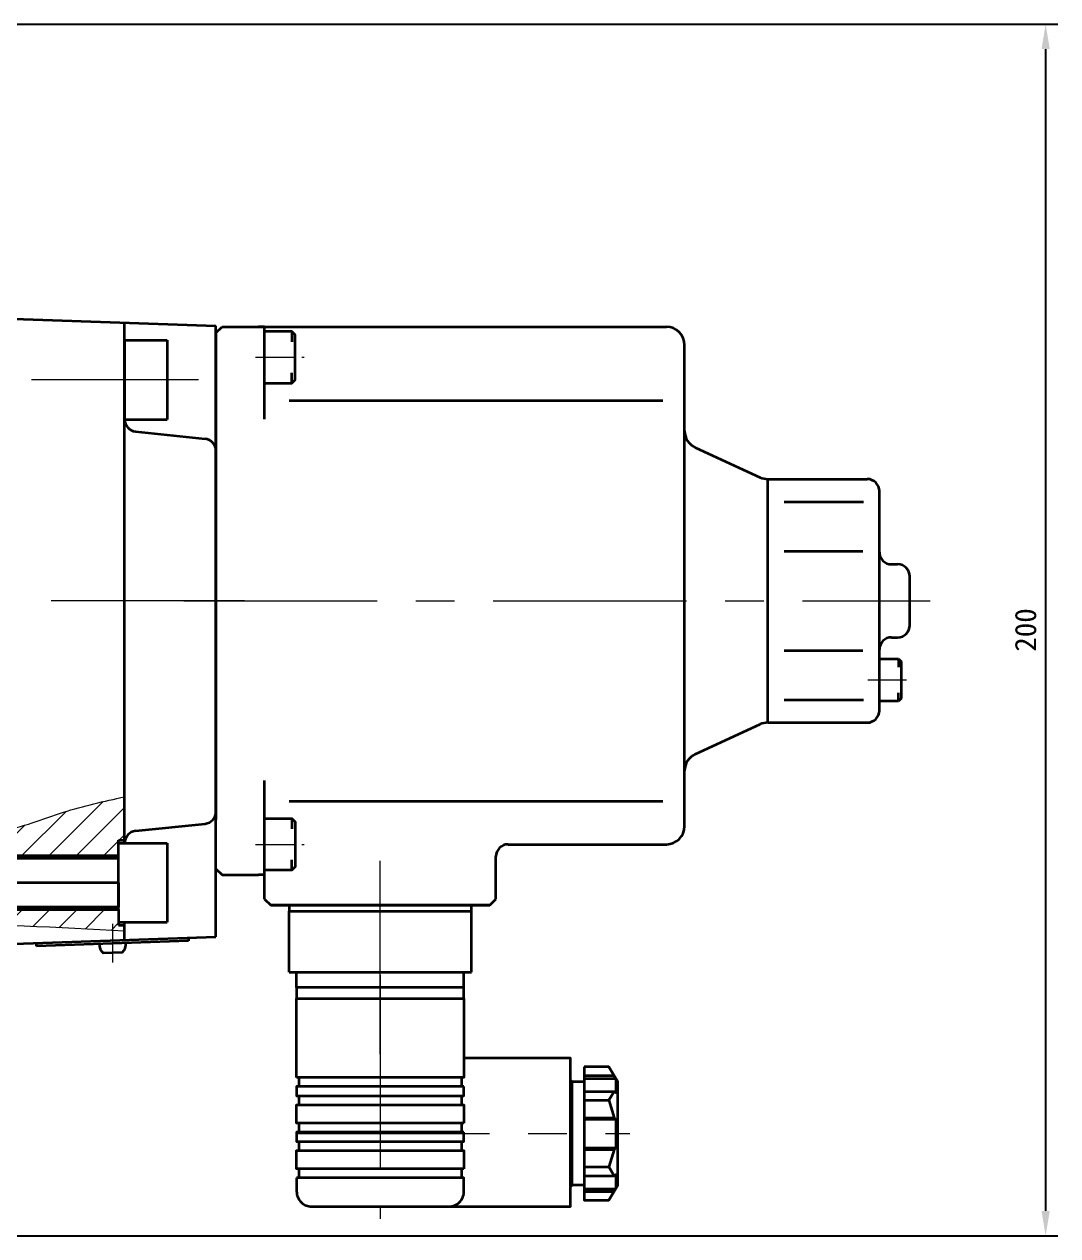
# Model space of a CAD drawing. Header units: millimetres. Extents: x 747 to 1827, y 470 to 2062.
# Drawn here: x 1507.5 to 1677.3, y 1829.9 to 2028.9 of the extents above; entities that cross this region are included whole.
import ezdxf

# ---------------------------------------------------------------- set-up
doc = ezdxf.new("R2010")
doc.units = ezdxf.units.MM
doc.header["$PDSIZE"] = -1
doc.linetypes.add('CENTER', pattern=[10.16, 6.35, -1.27, 1.27, -1.27])
doc.linetypes.add('HIDDEN', pattern=[1.905, 1.27, -0.635])
doc.layers.get('0').update_dxf_attribs({"lineweight": 35})
doc.layers.get('Defpoints').update_dxf_attribs({"lineweight": 35})
for name, color, linetype, lineweight in [('CENTER', 1, 'CENTER', 18), ('HIDDEN', 3, 'HIDDEN', 18), ('细线层', 4, 'Continuous', 35)]:
    doc.layers.add(name, color=color, linetype=linetype, lineweight=lineweight)
doc.dimstyles.new('ISO-25', dxfattribs={"dimtxt": 2.5, "dimasz": 2.5, "dimexe": 1.25, "dimexo": 0.625, "dimtad": 1, "dimtxsty": 'Standard', "dimcen": 2.5, "dimadec": 0, "dimazin": 0, "dimtfac": 1, "dimtmove": 0, "dimatfit": 3, "dimfxl": 1, "dimarcsym": 0})

# ---------------------------------------------------------------- blocks, each defined once
blk = doc.blocks.new('E321C')
for p, q in [((4, 114), (-4, 114)), ((-6, 111), (-6, 112)), ((6, 111), (6, 112)), ((9.5, 112.14), (9.95, 112.6)), ((9.5, 112.14), (10.9, 112.14)), ((9.5, 109), (9.5, 112.14)), ((9.95, 112.6), (16.04, 112.6)), ((16.5, 112.14), (15.1, 112.14)), ((16.04, 112.6), (16.5, 112.14)), ((16.5, 112.14), (16.5, 109)), ((0, 109), (-18, 109)), ((13, 109), (0, 109)), ((18, 109), (13, 109)), ((-20, 90.66), (-20, 107)), ((-16.25, 93.37), (-16.25, 106.37)), ((-8.16, 93.37), (-8.16, 106.28)), ((8.16, 93.37), (8.16, 106.28)), ((16.25, 93.37), (16.25, 106.37)), ((20, 90.66), (20, 107)), ((20, 90.66), (-20, 90.66)), ((-25.2, 78.74), (-20.28, 89.4)), ((25.2, 78.74), (20.28, 89.4)), ((-27, 77), (-42, 77)), ((0, 77), (-38, 77)), ((37, 77), (0, 77)), ((-45, 7), (-45, 74)), ((40, 48), (40, 74)), ((-32.9, 12.02), (-32.9, 73.44)), ((32.9, 12.02), (32.9, 73.44)), ((78.44, 60.5), (78.44, 65.68)), ((85.13, 60.5), (85.13, 65.68)), ((89.87, 60.5), (89.87, 65.68)), ((96.56, 60.5), (96.56, 65.68)), ((77.97, 60.5), (77.97, 65.41)), ((80.57, 60.5), (80.57, 65.41)), ((82.02, 60.5), (82.02, 64.57)), ((84.9, 60.5), (84.9, 65.41)), ((90.1, 60.5), (90.1, 65.41)), ((92.98, 60.5), (92.98, 64.57)), ((94.43, 60.5), (94.43, 65.41)), ((97.03, 60.5), (97.03, 65.41)), ((79, 60.5), (79, 58.5)), ((96, 60.5), (96, 58.5)), ((96.9, 58.25), (78.1, 58.25)), ((45, 46), (42, 46)), ((49, 46), (45, 46)), ((50, 45), (49, 46)), ((50, 45), (50, 9)), ((51, 42), (50, 42)), ((51, 12), (51, 42)), ((61, 42), (51, 42)), ((61, 12), (61, 42)), ((63.5, 40.75), (61, 40.75)), ((79.8, 40.4), (78.3, 40.4)), ((82.8, 40.4), (81.3, 40.4)), ((87.3, 40.4), (85.8, 40.4)), ((90.3, 40.4), (88.8, 40.4)), ((94.8, 40.4), (93.3, 40.4)), ((-44.25, 12.45), (-42.55, 12.45)), ((-35.75, 12.45), (-37.45, 12.45)), ((35.75, 12.45), (37.45, 12.45)), ((44.25, 12.45), (42.55, 12.45)), ((50, 12), (51, 12)), ((61, 12), (51, 12)), ((63.5, 13.25), (61, 13.25)), ((78.3, 13.6), (79.8, 13.6)), ((81.3, 13.6), (82.8, 13.6)), ((85.8, 13.6), (87.3, 13.6)), ((88.8, 13.6), (90.3, 13.6)), ((93.3, 13.6), (94.8, 13.6)), ((-45, 8), (-45, 7)), ((-29.84, 8), (-45, 8)), ((49, 8), (29.49, 8)), ((45, 8), (45, 7)), ((49, 8), (50, 9)), ((-45, 1), (-45, 7)), ((-44, 0), (-45, 1)), ((-44, 0), (0, 0)), ((0, 0), (35.9, 0)), ((44, 0), (45, 1))]:
    blk.add_line(p, q)
at = {"color": 7, "linetype": 'Continuous'}
for p, q in [((50, 9), (50, 45)), ((45, 1), (45, 7))]:
    blk.add_line(p, q, dxfattribs=at)
for points in [[(76.53, 60.5), (98.47, 60.5), (98.47, 64.57), (96, 66), (79, 66), (76.53, 64.57)], [(63.5, 13.25), (65.3, 13.25), (65.3, 40.75), (63.5, 40.75)], [(78.3, 13.25), (65.3, 13.25), (65.3, 40.75), (78.3, 40.75)], [(79.8, 40.75), (79.8, 13.25), (81.3, 13.25), (81.3, 40.75)], [(85.8, 40.75), (85.8, 13.25), (82.8, 13.25), (82.8, 40.75)], [(87.3, 40.75), (87.3, 13.25), (88.8, 13.25), (88.8, 40.75)], [(93.3, 40.75), (93.3, 13.25), (90.3, 13.25), (90.3, 40.75)]]:
    blk.add_lwpolyline(points, close=True)
for points in [[(78.44, 65.68), (80.8, 65.68), (80.57, 65.41), (82.02, 64.57), (84.9, 65.41), (85.13, 65.68), (89.87, 65.68), (90.1, 65.41), (92.98, 64.57), (94.43, 65.41), (94.2, 65.68), (96.56, 65.68)], [(99.5, 38.25), (99.5, 58.25), (75.11, 58.25), (75.11, 40.75)], [(96.25, 58.25), (96, 58.5), (79, 58.5), (78.75, 58.25)], [(-35.75, 8), (-35.75, 12.45), (-36.3, 13), (-43.7, 13), (-44.25, 12.45), (-44.25, 8)], [(35.75, 8), (35.75, 12.45), (36.3, 13), (43.7, 13), (44.25, 12.45), (44.25, 8)]]:
    blk.add_lwpolyline(points)
blk.add_lwpolyline([(94.8, 13.25), (97, 13.25, 0.414214), (99.5, 15.75), (99.5, 38.25, 0.414214), (97, 40.75), (94.8, 40.75), (94.8, 13.25)], format="xyb")
for centre, radius, start, end in [((-4, 112), 2, 90, 180), ((4, 112), 2, 0, 90), ((-8, 111), 2, 270, 0), ((8, 111), 2, 180, 270), ((-18, 107), 2, 90, 180), ((18, 107), 2, 0, 90), ((-23, 90.66), 3, 335.2249, 0), ((23, 90.66), 3, 180, 204.7751), ((-27.92, 80), 3, 270, 335.2249), ((27.92, 80), 3, 204.7751, 270), ((-42, 74), 3, 90, 180), ((37, 74), 3, 0, 90), ((42, 48), 2, 180, 270)]:
    blk.add_arc(centre, radius, start, end)
at = {"layer": 'CENTER', "ltscale": 5}
for p, q in [((0, -5.26), (0, 117.34)), ((87.5, 13.19), (87.5, 68)), ((74.48, 27), (36.85, 27))]:
    blk.add_line(p, q, dxfattribs=at)
at = {"layer": 'CENTER'}
for p, q in [((13, 107.1), (13, 114.1)), ((70.4, 27), (68.2, 27)), ((-40, 6.5), (-40, 14.5)), ((40, 6.5), (40, 14.5))]:
    blk.add_line(p, q, dxfattribs=at)
at = {"layer": 'CENTER', "color": 1, "ltscale": 5}
blk.add_line((61.5, 27), (101.5, 27), dxfattribs=at)
at = {"layer": 'HIDDEN', "color": 7, "linetype": 'Continuous'}
blk.add_line((44, 0), (35.9, 0), dxfattribs=at)
blk = doc.blocks.new('*D135')
at = {"layer": 'Defpoints', "color": 0, "lineweight": 35, "transparency": 16777216}
for p in [(1427.98, 2028.93), (1427.98, 1829.93), (1675.29, 1829.93)]:
    blk.add_point(p, dxfattribs=at)
at = {"layer": '细线层', "color": 0, "lineweight": -2, "transparency": 16777216}
for p, q in [((1427.98, 2028.93), (1677.29, 2028.93)), ((1675.29, 2024.85), (1675.29, 1834.01)), ((1427.98, 1829.93), (1677.29, 1829.93))]:
    blk.add_line(p, q, dxfattribs=at)
at = {"layer": '细线层', "color": 0, "lineweight": 35, "transparency": 16777216}
for points in [[(1674.61, 2024.85), (1675.97, 2024.85), (1675.29, 2028.93)], [(1674.61, 1834.01), (1675.97, 1834.01), (1675.29, 1829.93)]]:
    blk.add_solid(points, dxfattribs=at)
at = {"layer": '细线层', "color": 0, "lineweight": 18, "transparency": 16777216, "insert": (1672.01, 1929.43), "char_height": 3.5, "attachment_point": 5, "rotation": 90}
blk.add_mtext('200', dxfattribs=at)

msp = doc.modelspace()

# ---------------------------------------------------------------- hatches: boundary and pattern name
at = {"lineweight": 18}
h = msp.add_hatch(dxfattribs=at)
h.set_pattern_fill('ANSI31', color=256)
h.set_pattern_definition([(45, (607.528, 1239.7766), (-2.245064, 2.245064), [])])
edge = h.paths.add_edge_path()
edge.add_line((1522.979, 1894.918), (1523.979, 1894.918))
edge.add_line((1523.979, 1894.918), (1523.979, 1902.03))
edge.add_spline(control_points=[(1523.979, 1902.03), (1520.602, 1901.284), (1513.718, 1899.763), (1503.938, 1895.725), (1496.914, 1895.48), (1493.479, 1895.581)], knot_values=[152.344271, 152.344271, 152.344271, 152.344271, 162.7199151, 173.4915111, 183.6864811, 183.6864811, 183.6864811, 183.6864811], degree=3, periodic=0)
edge.add_spline(control_points=[(1493.479, 1895.581), (1489.017, 1895.712), (1478.223, 1896.919), (1467.402, 1895.591), (1459.22, 1896.547), (1457.979, 1896.696)], knot_values=[117.2722736, 117.2722736, 117.2722736, 117.2722736, 130.5125186, 149.0583697, 152.344271, 152.344271, 152.344271, 152.344271], degree=3, periodic=0)
edge.add_line((1457.979, 1896.696), (1457.979, 1892.318))
edge.add_line((1457.979, 1892.318), (1522.979, 1892.318))
edge.add_line((1522.979, 1892.318), (1522.979, 1894.918))
edge = h.paths.add_edge_path()
edge.add_line((1522.979, 1883.518), (1457.979, 1883.518))
edge.add_line((1457.979, 1883.518), (1457.979, 1878.858))
edge.add_spline(control_points=[(1457.979, 1878.858), (1482.464, 1882.029), (1502.298, 1881.12), (1521.979, 1880.076)], knot_values=[2.1889615, 2.1889615, 2.1889615, 2.1889615, 66.7991188, 66.7991188, 66.7991188, 66.7991188], degree=3, periodic=0)
edge.add_spline(control_points=[(1521.979, 1880.076), (1522.645, 1880.041), (1523.312, 1880.005), (1523.979, 1879.97)], knot_values=[0, 0, 0, 0, 2.1889615, 2.1889615, 2.1889615, 2.1889615], degree=3, periodic=0)
edge.add_line((1523.979, 1879.97), (1523.979, 1880.918))
edge.add_line((1523.979, 1880.918), (1522.979, 1880.918))
edge.add_line((1522.979, 1880.918), (1522.979, 1883.518))

# ---------------------------------------------------------------- linework, layer by layer
for p, q in [((1457.979, 1982.218), (1538.979, 1979.389)), ((1523.979, 1894.418), (1523.979, 1979.913)), ((1538.979, 1879.046), (1538.979, 1979.389)), ((1525.771, 1962.023), (1537.186, 1960.831)), ((1525.771, 1896.412), (1537.186, 1897.604)), ((1523.979, 1878.522), (1523.979, 1881.418)), ((1457.979, 1876.218), (1538.979, 1879.046)), ((1534.479, 1878.889), (1534.479, 1878.389)), ((1534.479, 1878.389), (1509.479, 1877.516)), ((1509.479, 1877.516), (1509.479, 1878.016)), ((1523.589, 1876.453), (1520.477, 1876.345))]:
    msp.add_line(p, q)
at = {"lineweight": 35}
for p, q in [((1523.979, 1977.018), (1523.979, 1964.018)), ((1523.979, 1977.018), (1530.979, 1977.018)), ((1530.979, 1977.018), (1530.979, 1964.018)), ((1523.979, 1964.018), (1530.979, 1964.018)), ((1522.979, 1892.318), (1522.979, 1894.918)), ((1522.979, 1894.918), (1523.979, 1894.918)), ((1522.979, 1894.418), (1530.979, 1894.418)), ((1530.979, 1894.418), (1530.979, 1881.418)), ((1522.979, 1892.318), (1457.979, 1892.318)), ((1522.979, 1891.918), (1457.979, 1891.918)), ((1522.979, 1883.518), (1522.979, 1892.318)), ((1522.979, 1887.918), (1522.979, 1891.918)), ((1522.979, 1887.918), (1452.979, 1887.918)), ((1522.979, 1887.918), (1522.979, 1883.918)), ((1522.979, 1883.918), (1457.979, 1883.918)), ((1457.979, 1883.518), (1522.979, 1883.518)), ((1522.979, 1883.518), (1522.979, 1880.918)), ((1522.979, 1881.418), (1530.979, 1881.418)), ((1522.979, 1880.918), (1523.979, 1880.918))]:
    msp.add_line(p, q, dxfattribs=at)
for centre, radius, start, end in [((1525.979, 1964.012), 2, 180, 264.03987), ((1536.979, 1958.842), 2, 0, 84.03987), ((1536.979, 1899.593), 2, 275.96013, 0), ((1525.979, 1894.423), 2, 95.96013, 180), ((1521.979, 1877.952), 2.2, 182, 226.95101), ((1521.979, 1877.952), 2.2, 317.04899, 2)]:
    msp.add_arc(centre, radius, start, end)
at = {"lineweight": 18}
msp.add_spline([(1523.979, 1879.97), (1452.188, 1878.043), (1439.732, 1878.939), (1440.238, 1893.603), (1461.65, 1896.299), (1480.196, 1896.299), (1503.631, 1896.299), (1513.916, 1899.502), (1523.979, 1902.03)], degree=3, dxfattribs=at)
at = {"layer": 'CENTER', "ltscale": 5}
for p, q in [((1536.102, 1970.518), (1508.676, 1970.518)), ((1543.68, 1934.218), (1454.388, 1934.218)), ((1522.979, 1887.918), (1456.138, 1887.918))]:
    msp.add_line(p, q, dxfattribs=at)
at = {"layer": 'CENTER'}
msp.add_line((1521.979, 1881.152), (1521.979, 1874.752), dxfattribs=at)
at = {"layer": 'HIDDEN', "ltscale": 3}
for p, q in [((1522.979, 1887.918), (1522.979, 1894.918)), ((1522.979, 1894.918), (1523.979, 1894.918)), ((1522.979, 1880.918), (1523.979, 1880.918))]:
    msp.add_line(p, q, dxfattribs=at)

# ---------------------------------------------------------------- block references
at = {"rotation": 270}
msp.add_blockref('E321C', (1538.979, 1934.218), dxfattribs=at)

# ---------------------------------------------------------------- dimensions: what is measured, and where the dimension line sits
at = {"layer": '细线层', "lineweight": 18}
dim = msp.add_linear_dim(base=(1675.285, 1829.927), p1=(1427.979, 2028.927), p2=(1427.979, 1829.927), angle=90, text='200', dimstyle='ISO-25', override={"dimtxt": 3.5, "dimasz": 4.08, "dimexe": 2, "dimexo": 0, "dimgap": 1.524, "dimtoh": 1, "dimzin": 0, "dimadec": 2, "dimtzin": 0}, dxfattribs=at)
dim.commit()
dim.dimension.update_dxf_attribs({"geometry": '*D135', "text_midpoint": (1672.011, 1929.427)})

doc.saveas('drawing.dxf')
